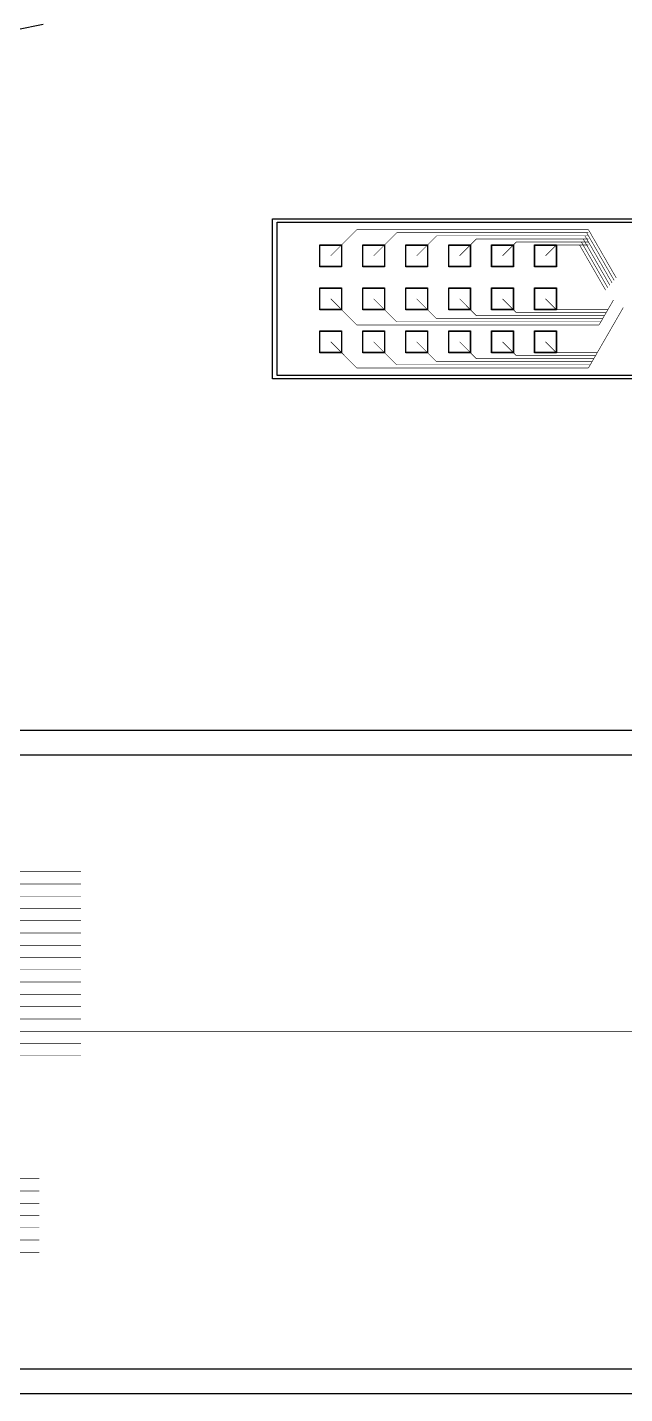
# Model space of a CAD drawing. Header units: metres. Extents: x -54999 to 54999, y -52014 to 54102.
# Drawn here: x 15176 to 24912, y -32372 to -10127 of the extents above; entities that cross this region are included whole.
import ezdxf

# ---------------------------------------------------------------- set-up
doc = ezdxf.new("R2010")
doc.units = ezdxf.units.M
for name, color, linetype in [('eDura_outline_ext', 6, 'Continuous'), ('eDura_outline_int', 6, 'Continuous'), ('etch', 3, 'Continuous'), ('metal', 4, 'Continuous')]:
    doc.layers.add(name, color=color, linetype=linetype)

msp = doc.modelspace()

# ---------------------------------------------------------------- linework, layer by layer
at = {"layer": 'eDura_outline_ext'}
for points in [[(15432.401, -10079.164), (15006.877, -10169.485), (14577.947, -10241.931), (14146.363, -10296.378), (13712.879, -10332.728), (13278.255, -10350.919), (12843.25, -10350.919), (12408.626, -10332.728), (11975.143, -10296.378), (11543.559, -10241.931), (11114.629, -10169.485), (10689.104, -10079.164)], [(14942.734, -21571.934), (35142.734, -21571.934)], [(35142.734, -32371.934), (14942.734, -32371.934)]]:
    msp.add_lwpolyline(points, dxfattribs=at)
msp.add_lwpolyline([(30295.907, -13247.122), (36320.907, -13247.122), (36320.907, -15847.122), (30295.907, -15847.122), (30295.907, -15847.122), (30295.907, -17097.122), (25195.907, -17097.122), (25195.907, -15847.122), (25195.907, -15847.122), (19170.907, -15847.122), (19170.907, -13247.122), (25195.907, -13247.122), (25195.907, -13247.122), (25195.907, -11997.122), (30295.907, -11997.122), (30295.907, -13247.122)], close=True, dxfattribs=at)
at = {"layer": 'eDura_outline_int'}
msp.add_lwpolyline([(30245.907, -13297.122), (36245.907, -13297.122), (36245.907, -15797.122), (30245.907, -15797.122), (30245.907, -15797.122), (30245.907, -17047.122), (25245.907, -17047.122), (25245.907, -15797.122), (25245.907, -15797.122), (19245.907, -15797.122), (19245.907, -13297.122), (25245.907, -13297.122), (25245.907, -13297.122), (25245.907, -12047.122), (30245.907, -12047.122), (30245.907, -13297.122)], close=True, dxfattribs=at)
for points in [[(14714.794, -21971.934), (34714.794, -21971.934)], [(34714.794, -31971.934), (14714.794, -31971.934)]]:
    msp.add_lwpolyline(points, dxfattribs=at)
at = {"layer": 'etch'}
for points in [[(19945.907, -13672.122), (20295.907, -13672.122), (20295.907, -14022.122), (19945.907, -14022.122), (19945.907, -13672.122)], [(20645.907, -13672.122), (20995.907, -13672.122), (20995.907, -14022.122), (20645.907, -14022.122), (20645.907, -13672.122)], [(21345.907, -13672.122), (21695.907, -13672.122), (21695.907, -14022.122), (21345.907, -14022.122), (21345.907, -13672.122)], [(22045.907, -13672.122), (22395.907, -13672.122), (22395.907, -14022.122), (22045.907, -14022.122), (22045.907, -13672.122)], [(22745.907, -13672.122), (23095.907, -13672.122), (23095.907, -14022.122), (22745.907, -14022.122), (22745.907, -13672.122)], [(23445.907, -13672.122), (23795.907, -13672.122), (23795.907, -14022.122), (23445.907, -14022.122), (23445.907, -13672.122)], [(19945.907, -14372.122), (20295.907, -14372.122), (20295.907, -14722.122), (19945.907, -14722.122), (19945.907, -14372.122)], [(20645.907, -14372.122), (20995.907, -14372.122), (20995.907, -14722.122), (20645.907, -14722.122), (20645.907, -14372.122)], [(21345.907, -14372.122), (21695.907, -14372.122), (21695.907, -14722.122), (21345.907, -14722.122), (21345.907, -14372.122)], [(22045.907, -14372.122), (22395.907, -14372.122), (22395.907, -14722.122), (22045.907, -14722.122), (22045.907, -14372.122)], [(22745.907, -14372.122), (23095.907, -14372.122), (23095.907, -14722.122), (22745.907, -14722.122), (22745.907, -14372.122)], [(23445.907, -14372.122), (23795.907, -14372.122), (23795.907, -14722.122), (23445.907, -14722.122), (23445.907, -14372.122)], [(19945.907, -15072.122), (20295.907, -15072.122), (20295.907, -15422.122), (19945.907, -15422.122), (19945.907, -15072.122)], [(20645.907, -15072.122), (20995.907, -15072.122), (20995.907, -15422.122), (20645.907, -15422.122), (20645.907, -15072.122)], [(21345.907, -15072.122), (21695.907, -15072.122), (21695.907, -15422.122), (21345.907, -15422.122), (21345.907, -15072.122)], [(22045.907, -15072.122), (22395.907, -15072.122), (22395.907, -15422.122), (22045.907, -15422.122), (22045.907, -15072.122)], [(22745.907, -15072.122), (23095.907, -15072.122), (23095.907, -15422.122), (22745.907, -15422.122), (22745.907, -15072.122)], [(23445.907, -15072.122), (23795.907, -15072.122), (23795.907, -15422.122), (23445.907, -15422.122), (23445.907, -15072.122)]]:
    msp.add_lwpolyline(points, close=True, dxfattribs=at)
at = {"layer": 'metal'}
for points in [[(20120.907, -13847.122, 10, 10, 0), (20545.907, -13422.122, 10, 10, 0)], [(20545.907, -13422.122, 10, 10, 0), (24320.907, -13422.122, 10, 10, 0)], [(20820.907, -13847.122, 10, 10, 0), (21195.907, -13472.122, 10, 10, 0)], [(21195.907, -13472.122, 10, 10, 0), (24320.907, -13472.122, 10, 10, 0)], [(21520.907, -13847.122, 10, 10, 0), (21845.907, -13522.122, 10, 10, 0)], [(21845.907, -13522.122, 10, 10, 0), (24320.907, -13522.122, 10, 10, 0)], [(22220.907, -13847.122, 10, 10, 0), (22495.907, -13572.122, 10, 10, 0)], [(22495.907, -13572.122, 10, 10, 0), (24320.907, -13572.122, 10, 10, 0)], [(24234.305, -13572.122, 10, 10, 0), (24670.204, -14327.122, 10, 10, 0)], [(24320.907, -13572.122, 10, 10, 0), (24234.305, -13572.122, 10, 10, 0)], [(24263.172, -13522.122, 10, 10, 0), (24704.845, -14287.122, 10, 10, 0)], [(24320.907, -13522.122, 10, 10, 0), (24263.172, -13522.122, 10, 10, 0)], [(24292.04, -13472.122, 10, 10, 0), (24739.486, -14247.122, 10, 10, 0)], [(24320.907, -13472.122, 10, 10, 0), (24292.04, -13472.122, 10, 10, 0)], [(24320.907, -13422.122, 10, 10, 0), (24774.127, -14207.122, 10, 10, 0)], [(24320.907, -13422.122, 10, 10, 0), (24320.907, -13422.122, 10, 10, 0)], [(22920.907, -13847.122, 10, 10, 0), (23145.907, -13622.122, 10, 10, 0)], [(23145.907, -13622.122, 10, 10, 0), (24320.907, -13622.122, 10, 10, 0)], [(23620.907, -13847.122, 10, 10, 0), (23795.907, -13672.122, 10, 10, 0)], [(23795.907, -13672.122, 10, 10, 0), (24320.907, -13672.122, 10, 10, 0)], [(24176.57, -13672.122, 10, 10, 0), (24600.922, -14407.122, 10, 10, 0)], [(24320.907, -13672.122, 10, 10, 0), (24176.57, -13672.122, 10, 10, 0)], [(24205.437, -13622.122, 10, 10, 0), (24635.563, -14367.122, 10, 10, 0)], [(24320.907, -13622.122, 10, 10, 0), (24205.437, -13622.122, 10, 10, 0)], [(20120.907, -14547.122, 10, 10, 0), (20545.907, -14972.122, 10, 10, 0)], [(20820.907, -14547.122, 10, 10, 0), (21195.907, -14922.122, 10, 10, 0)], [(21520.907, -14547.122, 10, 10, 0), (21845.907, -14872.122, 10, 10, 0)], [(22220.907, -14547.122, 10, 10, 0), (22495.907, -14822.122, 10, 10, 0)], [(22920.907, -14547.122, 10, 10, 0), (23145.907, -14772.122, 10, 10, 0)], [(23620.907, -14547.122, 10, 10, 0), (23795.907, -14722.122, 10, 10, 0)], [(24494.112, -14972.122, 10, 10, 0), (24681.751, -14647.122, 10, 10, 0)], [(24522.98, -14922.122, 10, 10, 0), (24704.845, -14607.122, 10, 10, 0)], [(24551.847, -14872.122, 10, 10, 0), (24727.939, -14567.122, 10, 10, 0)], [(21845.907, -14872.122, 10, 10, 0), (24320.907, -14872.122, 10, 10, 0)], [(22495.907, -14822.122, 10, 10, 0), (24320.907, -14822.122, 10, 10, 0)], [(23145.907, -14772.122, 10, 10, 0), (24320.907, -14772.122, 10, 10, 0)], [(23795.907, -14722.122, 10, 10, 0), (24320.907, -14722.122, 10, 10, 0)], [(24320.907, -14722.122, 10, 10, 0), (24638.45, -14722.122, 10, 10, 0)], [(24320.907, -14772.122, 10, 10, 0), (24609.582, -14772.122, 10, 10, 0)], [(24320.907, -14822.122, 10, 10, 0), (24580.715, -14822.122, 10, 10, 0)], [(24320.907, -14872.122, 10, 10, 0), (24551.847, -14872.122, 10, 10, 0)], [(24320.907, -15672.122, 10, 10, 0), (24774.127, -14887.122, 10, 10, 0)], [(24349.775, -15622.122, 10, 10, 0), (24797.221, -14847.122, 10, 10, 0)], [(24378.642, -15572.122, 10, 10, 0), (24820.315, -14807.122, 10, 10, 0)], [(24407.51, -15522.122, 10, 10, 0), (24843.409, -14767.122, 10, 10, 0)], [(24436.377, -15472.122, 10, 10, 0), (24866.503, -14727.122, 10, 10, 0)], [(24465.245, -15422.122, 10, 10, 0), (24889.597, -14687.122, 10, 10, 0)], [(24580.715, -14822.122, 10, 10, 0), (24580.715, -14822.122, 10, 10, 0)], [(24609.582, -14772.122, 10, 10, 0), (24609.582, -14772.122, 10, 10, 0)], [(24638.45, -14722.122, 10, 10, 0), (24638.45, -14722.122, 10, 10, 0)], [(20545.907, -14972.122, 10, 10, 0), (24320.907, -14972.122, 10, 10, 0)], [(21195.907, -14922.122, 10, 10, 0), (24320.907, -14922.122, 10, 10, 0)], [(24320.907, -14922.122, 10, 10, 0), (24522.98, -14922.122, 10, 10, 0)], [(24320.907, -14972.122, 10, 10, 0), (24494.112, -14972.122, 10, 10, 0)], [(20120.907, -15247.122, 10, 10, 0), (20545.907, -15672.122, 10, 10, 0)], [(20820.907, -15247.122, 10, 10, 0), (21195.907, -15622.122, 10, 10, 0)], [(21520.907, -15247.122, 10, 10, 0), (21845.907, -15572.122, 10, 10, 0)], [(22220.907, -15247.122, 10, 10, 0), (22495.907, -15522.122, 10, 10, 0)], [(22920.907, -15247.122, 10, 10, 0), (23145.907, -15472.122, 10, 10, 0)], [(23620.907, -15247.122, 10, 10, 0), (23795.907, -15422.122, 10, 10, 0)], [(21845.907, -15572.122, 10, 10, 0), (24320.907, -15572.122, 10, 10, 0)], [(22495.907, -15522.122, 10, 10, 0), (24320.907, -15522.122, 10, 10, 0)], [(23145.907, -15472.122, 10, 10, 0), (24320.907, -15472.122, 10, 10, 0)], [(23795.907, -15422.122, 10, 10, 0), (24320.907, -15422.122, 10, 10, 0)], [(24320.907, -15422.122, 10, 10, 0), (24465.245, -15422.122, 10, 10, 0)], [(24320.907, -15472.122, 10, 10, 0), (24436.377, -15472.122, 10, 10, 0)], [(24320.907, -15522.122, 10, 10, 0), (24407.51, -15522.122, 10, 10, 0)], [(24320.907, -15572.122, 10, 10, 0), (24378.642, -15572.122, 10, 10, 0)], [(20545.907, -15672.122, 10, 10, 0), (24320.907, -15672.122, 10, 10, 0)], [(21195.907, -15622.122, 10, 10, 0), (24320.907, -15622.122, 10, 10, 0)], [(24320.907, -15622.122, 10, 10, 0), (24349.775, -15622.122, 10, 10, 0)], [(24320.907, -15672.122, 10, 10, 0), (24320.907, -15672.122, 10, 10, 0)], [(14308.035, -23871.934, 10, 10, 0), (16053.54, -23871.934, 10, 10, 0)], [(14308.035, -24071.934, 10, 10, 0), (16053.54, -24071.934, 10, 10, 0)], [(14308.035, -24271.934, 10, 10, 0), (16053.54, -24271.934, 10, 10, 0)], [(14308.035, -24471.934, 10, 10, 0), (16053.54, -24471.934, 10, 10, 0)], [(14308.035, -24671.934, 10, 10, 0), (16053.54, -24671.934, 10, 10, 0)], [(14308.035, -24871.934, 10, 10, 0), (16053.54, -24871.934, 10, 10, 0)], [(14308.035, -25071.934, 10, 10, 0), (16053.54, -25071.934, 10, 10, 0)], [(14308.035, -25271.934, 10, 10, 0), (16053.54, -25271.934, 10, 10, 0)], [(14293.024, -25471.934, 10, 10, 0), (16053.54, -25471.934, 10, 10, 0)], [(14278.013, -25671.934, 10, 10, 0), (16053.54, -25671.934, 10, 10, 0)], [(14263.002, -25871.934, 10, 10, 0), (16053.54, -25871.934, 10, 10, 0)], [(14247.991, -26071.934, 10, 10, 0), (16053.54, -26071.934, 10, 10, 0)], [(14217.969, -26471.934, 10, 10, 0), (28466.693, -26471.934, 10, 10, 0)], [(14232.98, -26271.934, 10, 10, 0), (16053.54, -26271.934, 10, 10, 0)], [(14202.958, -26671.934, 10, 10, 0), (16053.54, -26671.934, 10, 10, 0)], [(14187.946, -26871.934, 10, 10, 0), (16053.54, -26871.934, 10, 10, 0)], [(14332.559, -28871.934, 10, 10, 0), (15371.79, -28871.934, 10, 10, 0)], [(14332.559, -29071.934, 10, 10, 0), (15371.79, -29071.934, 10, 10, 0)], [(14332.559, -29271.934, 10, 10, 0), (15371.79, -29271.934, 10, 10, 0)], [(14332.559, -29471.934, 10, 10, 0), (15371.79, -29471.934, 10, 10, 0)], [(14332.559, -29671.934, 10, 10, 0), (15371.79, -29671.934, 10, 10, 0)], [(14332.559, -29871.934, 10, 10, 0), (15371.79, -29871.934, 10, 10, 0)], [(14332.559, -30071.934, 10, 10, 0), (15371.79, -30071.934, 10, 10, 0)]]:
    msp.add_lwpolyline(points, format="xyseb", dxfattribs=at)
for points in [[(19943.407, -13669.622), (20298.407, -13669.622), (20298.407, -14024.622), (19943.407, -14024.622), (19943.407, -13669.622)], [(20643.407, -13669.622), (20998.407, -13669.622), (20998.407, -14024.622), (20643.407, -14024.622), (20643.407, -13669.622)], [(21343.407, -13669.622), (21698.407, -13669.622), (21698.407, -14024.622), (21343.407, -14024.622), (21343.407, -13669.622)], [(22043.407, -13669.622), (22398.407, -13669.622), (22398.407, -14024.622), (22043.407, -14024.622), (22043.407, -13669.622)], [(22743.407, -13669.622), (23098.407, -13669.622), (23098.407, -14024.622), (22743.407, -14024.622), (22743.407, -13669.622)], [(23443.407, -13669.622), (23798.407, -13669.622), (23798.407, -14024.622), (23443.407, -14024.622), (23443.407, -13669.622)], [(19943.407, -14369.622), (20298.407, -14369.622), (20298.407, -14724.622), (19943.407, -14724.622), (19943.407, -14369.622)], [(20643.407, -14369.622), (20998.407, -14369.622), (20998.407, -14724.622), (20643.407, -14724.622), (20643.407, -14369.622)], [(21343.407, -14369.622), (21698.407, -14369.622), (21698.407, -14724.622), (21343.407, -14724.622), (21343.407, -14369.622)], [(22043.407, -14369.622), (22398.407, -14369.622), (22398.407, -14724.622), (22043.407, -14724.622), (22043.407, -14369.622)], [(22743.407, -14369.622), (23098.407, -14369.622), (23098.407, -14724.622), (22743.407, -14724.622), (22743.407, -14369.622)], [(23443.407, -14369.622), (23798.407, -14369.622), (23798.407, -14724.622), (23443.407, -14724.622), (23443.407, -14369.622)], [(19943.407, -15069.622), (20298.407, -15069.622), (20298.407, -15424.622), (19943.407, -15424.622), (19943.407, -15069.622)], [(20643.407, -15069.622), (20998.407, -15069.622), (20998.407, -15424.622), (20643.407, -15424.622), (20643.407, -15069.622)], [(21343.407, -15069.622), (21698.407, -15069.622), (21698.407, -15424.622), (21343.407, -15424.622), (21343.407, -15069.622)], [(22043.407, -15069.622), (22398.407, -15069.622), (22398.407, -15424.622), (22043.407, -15424.622), (22043.407, -15069.622)], [(22743.407, -15069.622), (23098.407, -15069.622), (23098.407, -15424.622), (22743.407, -15424.622), (22743.407, -15069.622)], [(23443.407, -15069.622), (23798.407, -15069.622), (23798.407, -15424.622), (23443.407, -15424.622), (23443.407, -15069.622)]]:
    msp.add_lwpolyline(points, close=True, dxfattribs=at)

doc.saveas('drawing.dxf')
